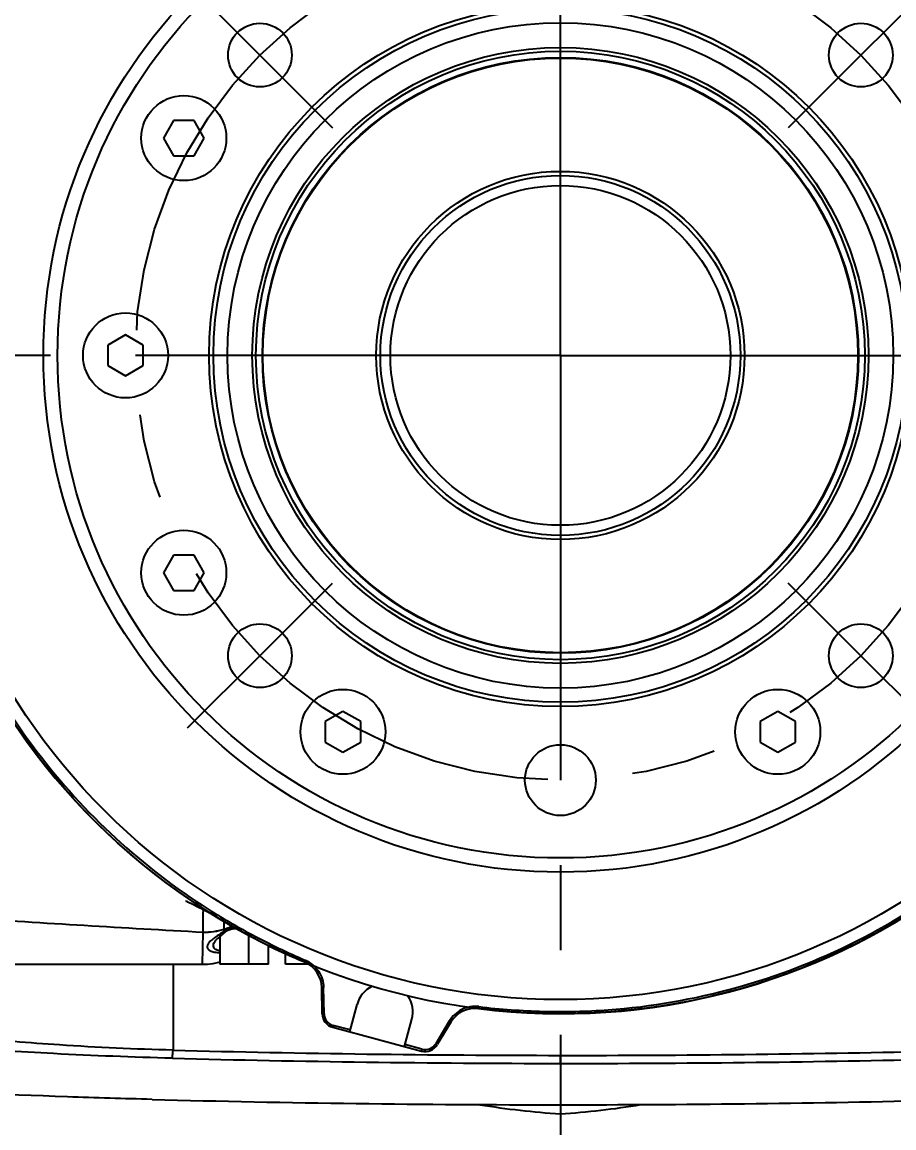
# Model space of a CAD drawing. Header units: millimetres. Extents: x 4086 to 8300, y 123 to 1549.
# Drawn here: x 7270.8 to 7286.19, y 814.87 to 834.4 of the extents above; entities that cross this region are included whole.
import ezdxf

# ---------------------------------------------------------------- set-up
doc = ezdxf.new("R2010")
doc.units = ezdxf.units.MM
doc.linetypes.add('CENTER', pattern=[0.6, 0.375, -0.075, 0.075, -0.075])
for name, color, linetype in [('中心线', 7, 'Continuous'), ('外形图', 7, 'Continuous'), ('尺寸标注', 7, 'Continuous')]:
    doc.layers.add(name, color=color, linetype=linetype)
doc.styles.add('思源黑', font='SourceHanSansCN-Normal.ttf')
doc.dimstyles.new('尺寸标注_1_4比例', dxfattribs={"dimtxt": 7, "dimasz": 6, "dimexe": 2, "dimexo": 1.5, "dimgap": 1, "dimtad": 1, "dimdec": 1, "dimlfac": 4, "dimdsep": 46, "dimtxsty": '思源黑', "dimcen": 0.09, "dimadec": 0, "dimazin": 0, "dimtp": 0.01, "dimtm": 0.01, "dimtfac": 1, "dimtdec": 1, "dimtofl": 0, "dimtmove": 0, "dimatfit": 3, "dimfxl": 1, "dimtolj": 1, "dimarcsym": 0})

# ---------------------------------------------------------------- blocks, each defined once
blk = doc.blocks.new('*D763')
at = {"layer": 'Defpoints', "color": 0}
for p in [(7309.673, 854.718), (7250.934, 818.1), (7309.673, 816.583)]:
    blk.add_point(p, dxfattribs=at)
at = {"layer": '尺寸标注', "color": 0, "lineweight": -2}
for p, q in [((7250.934, 819.6), (7250.934, 856.718)), ((7309.673, 818.083), (7309.673, 856.718)), ((7256.934, 854.718), (7303.673, 854.718))]:
    blk.add_line(p, q, dxfattribs=at)
at = {"layer": '尺寸标注', "color": 0}
for points in [[(7256.934, 855.718), (7256.934, 853.718), (7250.934, 854.718)], [(7303.673, 853.718), (7303.673, 855.718), (7309.673, 854.718)]]:
    blk.add_solid(points, dxfattribs=at)
at = {"layer": '尺寸标注', "color": 0, "insert": (7280.303, 859.347), "char_height": 7, "attachment_point": 5, "style": '思源黑'}
blk.add_mtext('\\A1;235', dxfattribs=at)
blk = doc.blocks.new('*D764')
at = {"layer": 'Defpoints', "color": 0}
for p in [(7310.951, 866.988), (7310.951, 722.956), (7249.657, 721.212)]:
    blk.add_point(p, dxfattribs=at)
at = {"layer": '尺寸标注', "color": 0, "lineweight": -2}
for p, q in [((7249.657, 722.712), (7249.657, 868.988)), ((7310.951, 724.456), (7310.951, 868.988)), ((7255.657, 866.988), (7304.951, 866.988))]:
    blk.add_line(p, q, dxfattribs=at)
at = {"layer": '尺寸标注', "color": 0}
for points in [[(7255.657, 867.988), (7255.657, 865.988), (7249.657, 866.988)], [(7304.951, 865.988), (7304.951, 867.988), (7310.951, 866.988)]]:
    blk.add_solid(points, dxfattribs=at)
at = {"layer": '尺寸标注', "color": 0, "insert": (7280.304, 871.612), "char_height": 7, "attachment_point": 5, "style": '思源黑'}
blk.add_mtext('\\A1;245.2', dxfattribs=at)

msp = doc.modelspace()

# ---------------------------------------------------------------- linework, layer by layer
at = {"layer": '中心线', "linetype": 'CENTER', "ltscale": 20}
for p, q in [((7280.3014, 828.5128), (7280.3014, 850.9302)), ((7274.9981, 833.8161), (7273.7165, 835.0977)), ((7285.6047, 833.8161), (7286.8864, 835.0977)), ((7274.9981, 833.8161), (7276.2798, 832.5345)), ((7285.6047, 833.8161), (7284.3231, 832.5345)), ((7280.3014, 828.5128), (7267.1008, 828.5128)), ((7280.3014, 828.5128), (7293.3112, 828.5128)), ((7280.3014, 828.5128), (7280.3014, 637.8346)), ((7280.3014, 828.5128), (7293.3112, 828.5128)), ((7274.9981, 823.2095), (7276.2798, 824.4911)), ((7285.6047, 823.2095), (7284.3231, 824.4911)), ((7274.9981, 823.2095), (7273.7165, 821.9279)), ((7285.6047, 823.2095), (7286.8864, 821.9279))]:
    msp.add_line(p, q, dxfattribs=at)
msp.add_circle((7280.3014, 828.5128), 7.5, dxfattribs=at)
at = {"layer": '外形图'}
for p, q in [((7273.4743, 832.6628), (7273.2938, 832.3503)), ((7273.8351, 832.6628), (7273.4743, 832.6628)), ((7274.0155, 832.3503), (7273.8351, 832.6628)), ((7273.2938, 832.3503), (7273.4743, 832.0378)), ((7273.8351, 832.0378), (7274.0155, 832.3503)), ((7273.4743, 832.0378), (7273.8351, 832.0378)), ((7272.6264, 828.8736), (7272.3139, 828.6932)), ((7272.9389, 828.6932), (7272.6264, 828.8736)), ((7272.3139, 828.6932), (7272.3139, 828.3324)), ((7272.9389, 828.3324), (7272.9389, 828.6932)), ((7272.3139, 828.3324), (7272.6264, 828.152)), ((7272.6264, 828.152), (7272.9389, 828.3324)), ((7273.4743, 824.9878), (7273.2938, 824.6753)), ((7273.8351, 824.9878), (7273.4743, 824.9878)), ((7274.0155, 824.6753), (7273.8351, 824.9878)), ((7273.2938, 824.6753), (7273.4743, 824.3628)), ((7273.8351, 824.3628), (7274.0155, 824.6753)), ((7273.4743, 824.3628), (7273.8351, 824.3628)), ((7276.4639, 822.2269), (7276.1514, 822.0465)), ((7276.7764, 822.0465), (7276.4639, 822.2269)), ((7284.1389, 822.2269), (7283.8264, 822.0465)), ((7284.4514, 822.0465), (7284.1389, 822.2269)), ((7276.1514, 822.0465), (7276.1514, 821.6856)), ((7276.7764, 821.6856), (7276.7764, 822.0465)), ((7283.8264, 822.0465), (7283.8264, 821.6856)), ((7284.4514, 821.6856), (7284.4514, 822.0465)), ((7276.1514, 821.6856), (7276.4639, 821.5052)), ((7276.4639, 821.5052), (7276.7764, 821.6856)), ((7283.8264, 821.6856), (7284.1389, 821.5052)), ((7284.1389, 821.5052), (7284.4514, 821.6856)), ((7273.4066, 819.153), (7273.4236, 819.1406)), ((7273.9985, 818.7274), (7273.998, 818.7277)), ((7273.998, 818.7277), (7273.9987, 818.7273)), ((7273.9984, 818.7267), (7274.0134, 818.7192)), ((7274.0134, 818.7192), (7274.0325, 818.711)), ((7274.025, 818.7144), (7274.0282, 818.7129)), ((7274.0351, 818.7094), (7274.0413, 818.7063)), ((7274.0413, 818.7063), (7274.0491, 818.7023)), ((7274.0491, 818.7023), (7274.0584, 818.6973)), ((7274.0584, 818.6973), (7274.0695, 818.6914)), ((7274.0695, 818.6914), (7274.0824, 818.6843)), ((7274.0824, 818.6843), (7274.097, 818.6762)), ((7274.097, 818.6762), (7274.1135, 818.667)), ((7274.1135, 818.667), (7274.132, 818.6565)), ((7274.132, 818.6565), (7274.1636, 818.6383)), ((7274.1636, 818.6383), (7274.2006, 818.6167)), ((7274.2006, 818.6167), (7274.2271, 818.6012)), ((7274.3659, 818.343), (7274.3665, 818.3793)), ((7274.3665, 818.3793), (7274.4521, 818.4081)), ((7274.4252, 818.3878), (7274.418, 818.3878)), ((7274.505, 818.3863), (7274.5073, 818.3878)), ((7274.5942, 818.3878), (7274.509, 818.3878)), ((7273.9868, 817.7628), (7273.9959, 818.3259)), ((7273.9959, 818.3259), (7273.996, 818.3287)), ((7274.2911, 818.2523), (7274.2911, 817.7628)), ((7274.7963, 818.2762), (7274.7963, 817.7628)), ((7275.1514, 817.7628), (7275.1514, 818.0927)), ((7275.1514, 818.0708), (7275.1785, 818.0794)), ((7275.4514, 817.7628), (7275.4514, 817.9494)), ((7275.7248, 817.8277), (7275.7837, 817.8026)), ((7275.7394, 817.8205), (7275.7833, 817.8019)), ((7275.766, 817.8101), (7275.7831, 817.8028)), ((7275.785, 817.8057), (7275.7978, 817.8361)), ((7275.8066, 817.7919), (7275.8066, 817.7628)), ((7269.8014, 817.7628), (7273.9868, 817.7628)), ((7273.4643, 817.7628), (7273.4643, 816.2437)), ((7275.1514, 817.7628), (7274.2911, 817.7628)), ((7275.8559, 817.7628), (7275.4514, 817.7628)), ((7276.0889, 817.3498), (7276.1224, 817.3504)), ((7276.097, 816.8859), (7276.0889, 817.3498)), ((7276.1305, 816.8865), (7276.1224, 817.3504)), ((7276.5832, 816.5681), (7276.7126, 817.0511)), ((7278.8587, 816.9777), (7278.863, 817.0114)), ((7276.1305, 816.8865), (7276.097, 816.8859)), ((7276.2822, 816.6488), (7276.2909, 816.6811)), ((7276.2822, 816.6488), (7277.8502, 816.2287)), ((7276.5919, 816.6005), (7276.2909, 816.6811)), ((7277.5492, 816.3093), (7277.6786, 816.7923)), ((7278.3394, 816.7563), (7278.1004, 816.3586)), ((7278.3681, 816.7391), (7278.1291, 816.3414)), ((7278.3681, 816.7391), (7278.3394, 816.7563)), ((7277.8588, 816.261), (7277.5578, 816.3417)), ((7277.8588, 816.261), (7277.8502, 816.2287)), ((7278.1291, 816.3414), (7278.1004, 816.3586)), ((7280.3014, 816.0105), (7280.3014, 815.2801))]:
    msp.add_line(p, q, dxfattribs=at)
for points in [[(7273.5884, 819.0218), (7273.6966, 818.9462), (7273.8033, 818.8735), (7273.9084, 818.8035), (7274.0118, 818.7363), (7274.1137, 818.6715)], [(7273.6933, 818.8757), (7273.6933, 818.8757), (7273.7005, 818.8729), (7273.72, 818.8647), (7273.7509, 818.8511), (7273.7905, 818.8329), (7273.8349, 818.8116), (7273.8805, 818.7889), (7273.925, 818.7662), (7273.9675, 818.7439), (7273.9985, 818.7274)], [(7274.0282, 818.7129), (7274.0305, 818.7117), (7274.0327, 818.7107), (7274.0351, 818.7094)], [(7274.1137, 818.6715), (7274.2143, 818.609), (7274.3136, 818.5487), (7274.4076, 818.4928)], [(7273.9868, 817.7628), (7274.0733, 817.7658), (7274.1728, 817.777), (7274.2712, 817.7961), (7274.2911, 817.8016)], [(7275.6303, 817.8677), (7275.6679, 817.8513), (7275.7394, 817.8205)], [(7275.6308, 817.8687), (7275.654, 817.8584), (7275.7248, 817.8277)]]:
    msp.add_lwpolyline(points, dxfattribs=at)
for centre, radius in [((7280.3014, 828.5128), 11.625), ((7280.3014, 828.5128), 11.375), ((7280.3014, 828.5128), 9.125), ((7280.3014, 828.5128), 9.125), ((7280.3014, 828.5128), 8.875), ((7280.3014, 828.5128), 6.2), ((7280.3014, 828.5128), 6.125), ((7280.3014, 828.5128), 5.875), ((7274.9981, 833.8161), 0.5625), ((7285.6047, 833.8161), 0.5625), ((7280.3014, 828.5128), 5.4376), ((7280.3014, 828.5128), 5.3727), ((7280.3014, 828.5128), 5.26), ((7280.3014, 828.5128), 5.25), ((7273.6547, 832.3503), 0.75), ((7280.3014, 828.5128), 3.25), ((7280.3014, 828.5128), 3.1772), ((7280.3014, 828.5128), 3), ((7272.6264, 828.5128), 0.75), ((7273.6547, 824.6753), 0.75), ((7274.9981, 823.2095), 0.5625), ((7285.6047, 823.2095), 0.5625), ((7276.4639, 821.8661), 0.75), ((7284.1389, 821.8661), 0.75), ((7280.3014, 821.0128), 0.625)]:
    msp.add_circle(centre, radius, dxfattribs=at)
for centre, radius, start, end in [((7280.3014, 828.5128), 11.625, 262.871, 247.12901), ((7280.3014, 828.5128), 11.625, 262.87101, 247.12901), ((7294.9991, 1202.1748), 384.4203, 266.241735, 266.868047), ((7274.1752, 819.0524), 0.3699, 241.50413, 246.04482), ((7271.5242, 818.8121), 2.4784, 357.71073, 358.02137), ((7273.5897, 817.8534), 0.9656, 62.91816, 63.25642), ((7273.5175, 817.7121), 1.1242, 62.63142, 62.9181), ((7269.096, 809.8938), 10.1068, 59.50197, 60.02188), ((7273.9987, 819.6132), 1.2876, 269.87687, 286.59819), ((7274.0008, 819.6178), 1.2891, 269.79472, 286.49286), ((7276.1723, 815.474), 3.4012, 120.38409, 121.0517), ((7276.2181, 815.4104), 3.4792, 119.50218, 120.37842), ((7274.5277, 818.597), 0.2089, 263.81032, 264.84637), ((7274.9087, 817.7787), 0.7295, 123.22907, 123.38701), ((7274.3558, 818.4909), 0.1481, 285.79903, 286.22342), ((7274.3568, 818.4874), 0.1444, 286.20152, 292.33273), ((7274.596, 818.0811), 0.3236, 124.99382, 127.58413), ((7274.5826, 818.1003), 0.3003, 122.21659, 124.99828), ((7275.589, 817.341), 0.5, 1, 67.12901), ((7277.1956, 816.9217), 0.5, 115.6138, 165), ((7277.1956, 816.9217), 0.5, 345, 34.3862), ((7276.3469, 816.8903), 0.25, 181, 255), ((7276.3469, 816.8903), 0.2165, 181, 255), ((7278.7967, 816.4815), 0.5, 82.87099, 149), ((7280.5058, 1087.4509), 271.2986, 268.512737, 269.957771), ((7277.9149, 816.4701), 0.25, 255, 329), ((7277.9149, 816.4701), 0.2165, 255, 329), ((7280.5054, 1087.4916), 271.3394, 269.957849, 271.329582), ((7280.5015, 1087.5575), 271.5471, 268.512778, 269.957796), ((7280.501, 1087.6406), 271.6302, 269.957909, 271.329391), ((7280.1981, 1082.2474), 266.9673, 268.475463, 270.022174), ((7281.4052, 830.9187), 15.8394, 260.82847, 266.00427), ((7280.3392, 1088.0296), 272.7495, 269.992062, 271.357628), ((7279.1977, 830.9186), 15.8393, 273.99573, 279.17545)]:
    msp.add_arc(centre, radius, start, end, dxfattribs=at)
for points, knots in [([(7281.5742, 840.0299), (7280.8907, 840.1054), (7279.8519, 840.1271), (7278.4833, 839.972), (7277.1336, 839.6958), (7275.5006, 839.1263), (7273.6948, 838.1068), (7272.0981, 836.7831), (7270.7615, 835.1972), (7269.7273, 833.3995), (7269.0283, 831.4468), (7268.6866, 829.4012), (7268.7132, 827.3273), (7269.1071, 825.2911), (7269.8558, 823.357), (7270.9358, 821.5863), (7272.3122, 820.0352), (7273.5361, 819.0731), (7274.4129, 818.5287), (7274.864, 818.2769), (7275.325, 818.0441), (7275.6386, 817.9015), (7275.7972, 817.8346)], [0, 0, 0, 0, 0.0624913, 0.093768, 0.1250446, 0.1875359, 0.2500272, 0.3125184, 0.3750097, 0.437501, 0.4999922, 0.5624835, 0.6249747, 0.687466, 0.7499573, 0.8124485, 0.8749398, 0.9374311, 0.9530736, 0.9687148, 0.9843584, 1, 1, 1, 1]), ([(7278.8632, 817.0131), (7279.0521, 816.9894), (7279.4316, 816.9537), (7280.0023, 816.9251), (7280.5739, 816.9239), (7281.7143, 816.9793), (7283.4134, 817.2729), (7285.5552, 818.1007), (7287.4939, 819.3322), (7289.1535, 820.9197), (7290.4699, 822.8017), (7291.392, 824.9051), (7291.8839, 827.1485), (7291.9267, 829.4449), (7291.5188, 831.7047), (7290.8155, 833.4863), (7290.0529, 834.8061), (7289.1644, 836.0447), (7287.8309, 837.4193), (7286.2536, 838.5054), (7284.8843, 839.1756), (7283.4564, 839.7078), (7282.3303, 839.9463), (7281.5742, 840.0299)], [0, 0, 0, 0, 0.0156445, 0.0312904, 0.0469344, 0.0625797, 0.1250641, 0.1875487, 0.2500332, 0.3125178, 0.3750024, 0.4374869, 0.4999715, 0.562456, 0.6249406, 0.6874251, 0.7187054, 0.7499857, 0.8124703, 0.8749548, 0.9062351, 0.9375154, 1, 1, 1, 1]), ([(7273.9962, 818.3288), (7273.9975, 818.4017), (7273.9933, 818.5298), (7273.9985, 818.6579), (7274.0007, 818.7131)], [0, 0, 0, 0, 0.5689645, 1, 1, 1, 1]), ([(7273.998, 818.7277), (7273.998, 818.7277), (7273.9998, 818.7277), (7274.0008, 818.7263), (7274.0038, 818.7255), (7274.0053, 818.7248)], [0, 0, 0, 0, 0.0314445, 0.355956, 1, 1, 1, 1]), ([(7274.0053, 818.7248), (7274.0066, 818.7242), (7274.0129, 818.7213), (7274.0192, 818.7182), (7274.0242, 818.7156)], [0, 0, 0, 0, 0.1936668, 1, 1, 1, 1]), ([(7274.0343, 818.7105), (7274.0414, 818.7068), (7274.0791, 818.6868), (7274.1161, 818.6658), (7274.1461, 818.6485)], [0, 0, 0, 0, 0.1890632, 1, 1, 1, 1]), ([(7274.3665, 818.3793), (7274.3665, 818.3797), (7274.3664, 818.3807), (7274.3667, 818.3816), (7274.3669, 818.3821)], [0, 0, 0, 0, 0.464668, 1, 1, 1, 1]), ([(7274.3668, 818.382), (7274.3674, 818.416), (7274.3674, 818.4611), (7274.367, 818.5062), (7274.3669, 818.5173)], [0, 0, 0, 0, 0.7526139, 1, 1, 1, 1]), ([(7274.4007, 818.3699), (7274.4049, 818.3696), (7274.4137, 818.3715), (7274.4314, 818.3751), (7274.4537, 818.3797), (7274.4798, 818.3838), (7274.4968, 818.3856), (7274.505, 818.3863)], [0, 0, 0, 0, 0.1188863, 0.2515927, 0.51479, 0.7654329, 1, 1, 1, 1]), ([(7274.4226, 818.3543), (7274.4412, 818.3661), (7274.4685, 818.3792), (7274.4975, 818.3853), (7274.505, 818.3863)], [0, 0, 0, 0, 0.7460748, 1, 1, 1, 1]), ([(7274.4586, 818.4119), (7274.4643, 818.4123), (7274.4892, 818.4149), (7274.5139, 818.4191), (7274.533, 818.4226)], [0, 0, 0, 0, 0.2268245, 1, 1, 1, 1]), ([(7274.5052, 818.3893), (7274.4944, 818.3905), (7274.477, 818.3924), (7274.4599, 818.405), (7274.4586, 818.4119)], [0, 0, 0, 0, 0.6081634, 1, 1, 1, 1]), ([(7274.291, 818.2921), (7274.2599, 818.2711), (7274.2037, 818.2332), (7274.1317, 818.1783), (7274.0827, 818.1293), (7274.0626, 818.085), (7274.0668, 818.0536), (7274.0782, 818.033), (7274.097, 818.0147), (7274.1345, 817.9918), (7274.2004, 817.9724), (7274.2583, 817.9685), (7274.2908, 817.969)], [0, 0, 0, 0, 0.1901677, 0.3431203, 0.4576396, 0.5401025, 0.5762627, 0.6141372, 0.6572563, 0.7078507, 0.8353204, 1, 1, 1, 1]), ([(7274.1764, 818.0941), (7274.1764, 818.1203), (7274.1991, 818.1628), (7274.2435, 818.211), (7274.2737, 818.2378), (7274.2905, 818.252)], [0, 0, 0, 0, 0.3953585, 0.668163, 1, 1, 1, 1]), ([(7274.2905, 818.252), (7274.2985, 818.2588), (7274.334, 818.2879), (7274.3705, 818.316), (7274.3986, 818.3376)], [0, 0, 0, 0, 0.2274243, 1, 1, 1, 1]), ([(7274.3659, 818.343), (7274.3595, 818.3386), (7274.3345, 818.3216), (7274.3095, 818.3047), (7274.291, 818.2921)], [0, 0, 0, 0, 0.2591571, 1, 1, 1, 1]), ([(7274.4117, 818.3538), (7274.4116, 818.3509), (7274.407, 818.3447), (7274.4018, 818.3402), (7274.3986, 818.3376)], [0, 0, 0, 0, 0.4195242, 1, 1, 1, 1]), ([(7274.4117, 818.3538), (7274.4138, 818.3567), (7274.4193, 818.3672), (7274.406, 818.3694), (7274.4009, 818.3699)], [0, 0, 0, 0, 0.4081464, 1, 1, 1, 1]), ([(7274.2908, 817.9981), (7274.2737, 818.0013), (7274.2431, 818.0098), (7274.2054, 818.0319), (7274.1816, 818.0607), (7274.1764, 818.0834), (7274.1764, 818.0941)], [0, 0, 0, 0, 0.3238803, 0.5851055, 0.8011143, 1, 1, 1, 1]), ([(7275.7972, 817.8346), (7275.8208, 817.8246), (7275.8651, 817.7982), (7275.95, 817.7408), (7276.0369, 817.6438), (7276.1048, 817.5042), (7276.1215, 817.4015), (7276.1224, 817.3504)], [0, 0, 0, 0, 0.1252716, 0.2504626, 0.5003307, 0.7501684, 1, 1, 1, 1]), ([(7278.8632, 817.0131), (7278.8377, 817.0162), (7278.7862, 817.0155), (7278.6839, 817.0083), (7278.5601, 816.9678), (7278.4315, 816.8808), (7278.3657, 816.8002), (7278.3394, 816.7563)], [0, 0, 0, 0, 0.1252716, 0.2504628, 0.5003307, 0.7501684, 1, 1, 1, 1]), ([(7273.4643, 816.2437), (7272.7952, 816.2622), (7271.5978, 816.3153), (7270.2021, 816.4296), (7269.354, 816.5385), (7268.925, 816.616), (7268.6981, 816.6762), (7268.5515, 816.7409), (7268.5515, 816.7777)], [0, 0, 0, 0, 0.4039268, 0.7244093, 0.8407445, 0.9253363, 0.9778066, 1, 1, 1, 1]), ([(7273.4537, 816.1019), (7272.7544, 816.1201), (7271.7524, 816.1577), (7270.4991, 816.2325), (7269.7365, 816.2898), (7269.1445, 816.3499), (7268.6824, 816.4038), (7268.4609, 816.4594), (7268.2907, 816.4938), (7268.2907, 816.5282)], [0, 0, 0, 0, 0.4038697, 0.5783578, 0.7258731, 0.84303, 0.92805, 0.9801537, 1, 1, 1, 1]), ([(7273.4537, 816.1019), (7273.4563, 816.1049), (7273.4547, 816.1571), (7273.4625, 816.2002), (7273.4643, 816.2437)], [0, 0, 0, 0, 0.0829459, 1, 1, 1, 1]), ([(7280.3014, 816.0105), (7280.3032, 816.0139), (7280.2998, 816.0637), (7280.3054, 816.1089), (7280.3058, 816.1523)], [0, 0, 0, 0, 0.0821497, 1, 1, 1, 1]), ([(7273.0954, 815.3746), (7272.5971, 815.388), (7270.9581, 815.4379), (7269.3194, 815.506), (7268.18, 815.5719)], [0, 0, 0, 0, 0.3039801, 1, 1, 1, 1])]:
    msp.add_open_spline(points, degree=3, knots=knots, dxfattribs=at)
for points in [[(7274.4007, 818.3698), (7274.4086, 818.3761), (7274.4169, 818.382), (7274.4252, 818.3878)], [(7274.509, 818.3889), (7274.52, 818.3902), (7274.531, 818.3926), (7274.5417, 818.3956)], [(7274.5417, 818.3956), (7274.5498, 818.3979), (7274.5579, 818.4007), (7274.5658, 818.4037)], [(7274.4007, 818.3698), (7274.389, 818.361), (7274.3774, 818.3521), (7274.3659, 818.343)], [(7274.3659, 818.343), (7274.3761, 818.3439), (7274.3863, 818.3456), (7274.3961, 818.3484)]]:
    msp.add_open_spline(points, degree=3, dxfattribs=at)

# ---------------------------------------------------------------- dimensions: what is measured, and where the dimension line sits
at = {"layer": '尺寸标注'}
for base, p1, p2, picture, middle in [((7310.9508, 866.9881), (7249.657, 721.2118), (7310.9508, 722.9564), '*D764', (7280.3039, 871.6125)), ((7309.6728, 854.7179), (7250.9337, 818.1001), (7309.6728, 816.5835), '*D763', (7280.3032, 859.347))]:
    dim = msp.add_linear_dim(base=base, p1=p1, p2=p2, dimstyle='尺寸标注_1_4比例', dxfattribs=at)
    dim.commit()
    dim.dimension.update_dxf_attribs({"geometry": picture, "text_midpoint": middle})

doc.saveas('drawing.dxf')
